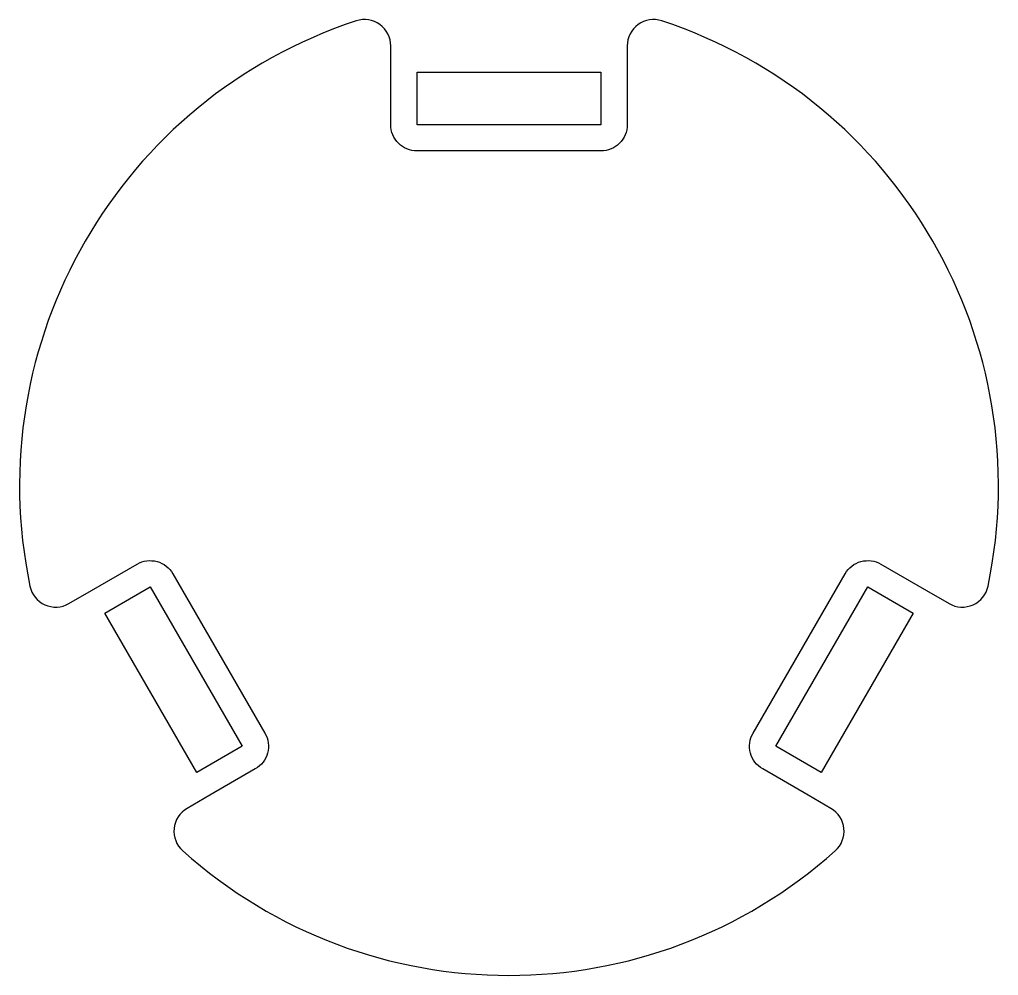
# Model space of a CAD drawing. Header units: millimetres. Extents: x -37.3 to 37.3, y -37.3 to 35.5.
import ezdxf

# ---------------------------------------------------------------- set-up
doc = ezdxf.new("R2010")
doc.units = ezdxf.units.MM
doc.layers.get('0').update_dxf_attribs({"linetype": 'CONTINUOUS'})

msp = doc.modelspace()

# ---------------------------------------------------------------- linework, layer by layer
msp.add_lwpolyline([(-31.771, -7.951), (-28.307, -5.951, -0.414214), (-25.575, -6.683), (-18.575, -18.807, -0.414214), (-19.307, -21.539), (-22.771, -23.539), (-24.503, -24.539, 0.510533), (-24.836, -27.762, 0.382031), (24.836, -27.762, 0.510533), (24.503, -24.539), (22.771, -23.539), (19.307, -21.539, -0.414214), (18.575, -18.807), (25.575, -6.683, -0.414214), (28.307, -5.951), (31.771, -7.951), (33.503, -8.951, 0.510533), (36.461, -7.628, 0.382031), (11.624, 35.39, 0.510533), (9, 33.49), (9, 31.49), (9, 27.49, -0.414214), (7, 25.49), (-7, 25.49, -0.414214), (-9, 27.49), (-9, 31.49), (-9, 33.49, 0.510533), (-11.624, 35.39, 0.382031), (-36.461, -7.628, 0.510533), (-33.503, -8.951)], format="xyb", close=True)
for points in [[(-7, 31.49), (7, 31.49), (7, 27.49), (-7, 27.49)], [(-27.307, -7.683), (-20.307, -19.807), (-23.771, -21.807), (-30.771, -9.683)], [(20.307, -19.807), (27.307, -7.683), (30.771, -9.683), (23.771, -21.807)]]:
    msp.add_lwpolyline(points, close=True)

doc.saveas('drawing.dxf')
